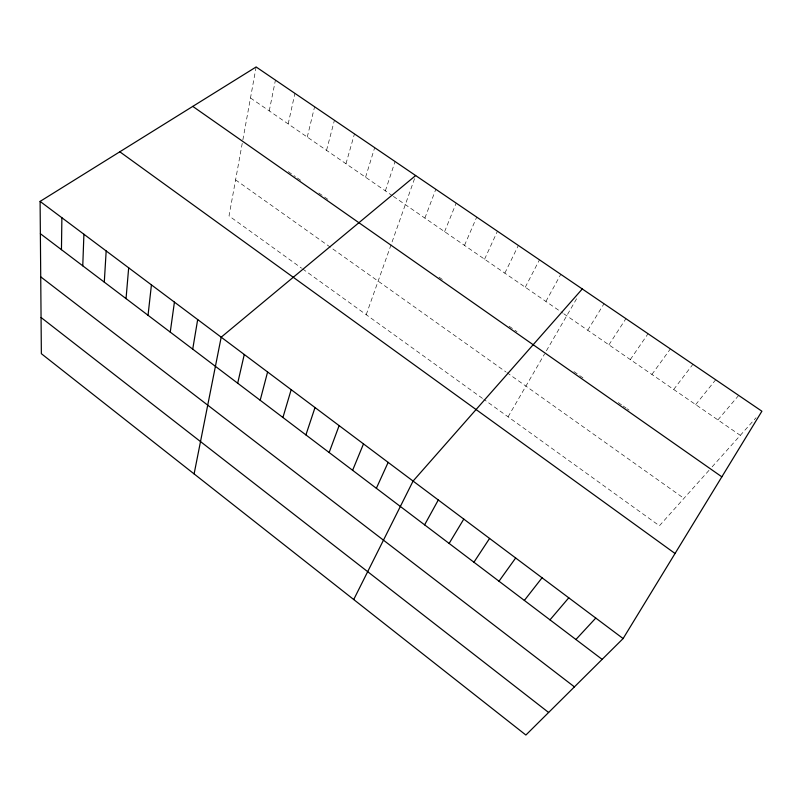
<?xml version="1.0" encoding="UTF-8"?>
<svg xmlns="http://www.w3.org/2000/svg" width="802" height="802" viewBox="0 0 802 802"><rect width="100%" height="100%" fill="white"/><g stroke="black" fill="none" stroke-linecap="round" stroke-linejoin="round"><path stroke-width="0.6" stroke-dasharray="4.01 3.01" d="M242.244 143.297L229.031 215.928L301.592 268.169M242.866 139.879L256.129 66.967M269.251 110.897L275.437 80.11M288.179 123.929L294.925 93.383M307.266 137.082L314.595 106.766M326.534 150.345L334.434 120.27M345.963 163.738L354.464 133.904M365.572 177.242L374.674 147.658M385.361 190.866L395.065 161.543M366.213 314.695L415.657 175.548M424.88 218.084L435.827 189.282M444.599 231.668L456.178 203.127M464.498 245.382L476.709 217.111M484.578 259.206L497.44 231.217M504.839 273.161L518.353 245.452M525.28 287.236L539.465 259.818M545.911 301.452L560.778 274.324M508.077 416.829L544.548 353.993M546.403 350.805L577.931 296.469M587.726 330.254L603.996 303.737M608.918 344.85L625.911 318.655M630.312 359.587L648.036 333.722M651.906 374.454L670.382 348.92M673.7 389.471L692.928 364.268M695.695 404.619L715.695 379.767M717.9 419.907L738.682 395.416M708.998 470.353L659.414 525.781L483.817 399.366M712.126 466.854L756.086 417.712M250.485 97.974L392.348 195.678M393.351 196.37L562.753 313.051M563.746 313.732L740.316 435.346M288.219 171.618L295.347 176.6M297.382 178.024L302.244 181.432M318.805 193.021L329.592 200.57M439.035 277.161L443.045 279.968M509.14 326.224L517.029 331.737M573.931 371.567L583.044 377.942M618.262 402.584L622.192 405.331M623.164 406.023L626.111 408.078M627.094 408.769L629.069 410.153M235.587 179.879L505.902 371.897M506.894 372.609L683.936 498.373M302.605 268.901L482.814 398.634"/><path stroke-width="1.2" d="M61.453 249.683L61.884 217.743M82.766 265.833L83.909 234.254M104.29 282.144L106.175 250.946M126.044 298.625L128.671 267.818M148.039 315.286L151.428 284.87M170.255 332.128L174.425 302.123M192.721 349.141L197.683 319.557M194.104 473.902L221.192 337.191L415.657 175.548M237.683 383.216L244.269 354.494M260.189 400.268L267.597 371.978M282.926 417.501L291.176 389.662M305.913 434.915L315.016 407.536M329.141 452.518L339.126 425.621M352.619 470.303L363.496 443.897M376.359 488.288L388.148 462.373M353.722 599.525L413.08 481.07L582.282 288.961M424.609 524.849L438.293 499.977M449.13 543.435L463.787 519.094M623.114 638.562L761.9 411.215L256.129 66.967L40.1 201.402L41.363 353.702L525.891 735.033L623.114 638.562L40.1 201.402M473.932 562.222L489.581 538.433M498.994 581.219L515.666 557.991M524.348 600.427L542.062 577.781M549.992 619.856L568.768 597.811M575.916 639.505L595.776 618.061M192.781 106.395L721.84 476.829M119.809 151.799L675.043 553.49M40.371 233.703L602.142 659.374M40.732 276.86L574.422 686.873M41.062 317.502L548.618 712.477"/></g></svg>
